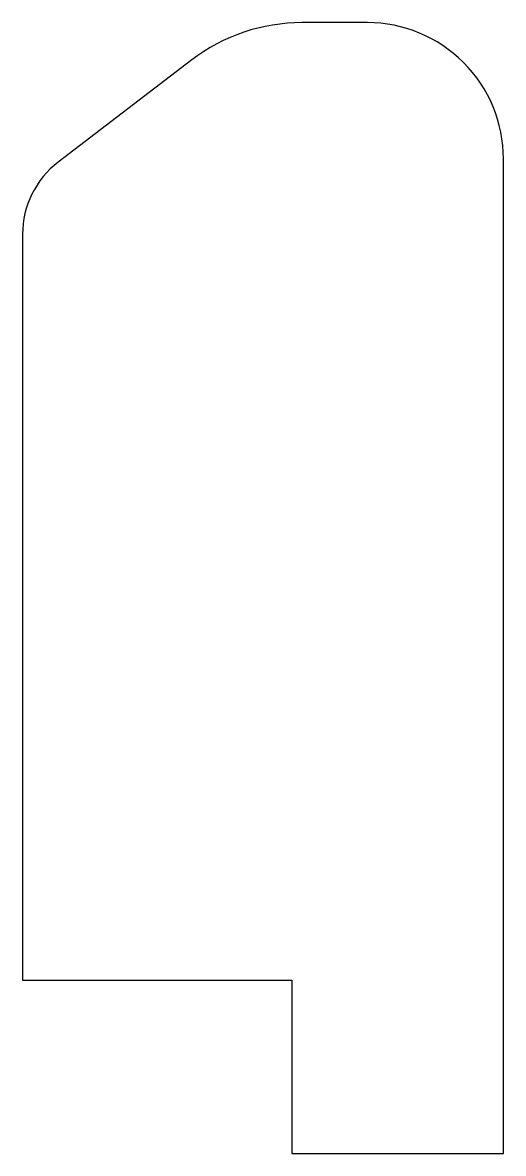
# Model space of a CAD drawing. Extents: x 188.3 to 193.6, y 226.8 to 239.3.
import ezdxf

# ---------------------------------------------------------------- set-up
doc = ezdxf.new("R2010")
doc.units = 0
doc.layers.get('0').update_dxf_attribs({"linetype": 'CONTINUOUS'})

msp = doc.modelspace()

# ---------------------------------------------------------------- linework, layer by layer
at = {"linetype": 'CONTINUOUS'}
msp.add_lwpolyline([(188.295, 228.748), (191.264, 228.748), (191.264, 226.84), (193.597, 226.84), (193.597, 237.794, 0.414214), (192.097, 239.294), (191.375, 239.294, 0.164588), (190.161, 238.884), (188.688, 237.758, 0.233693), (188.295, 236.963)], format="xyb", close=True, dxfattribs=at)

doc.saveas('drawing.dxf')
